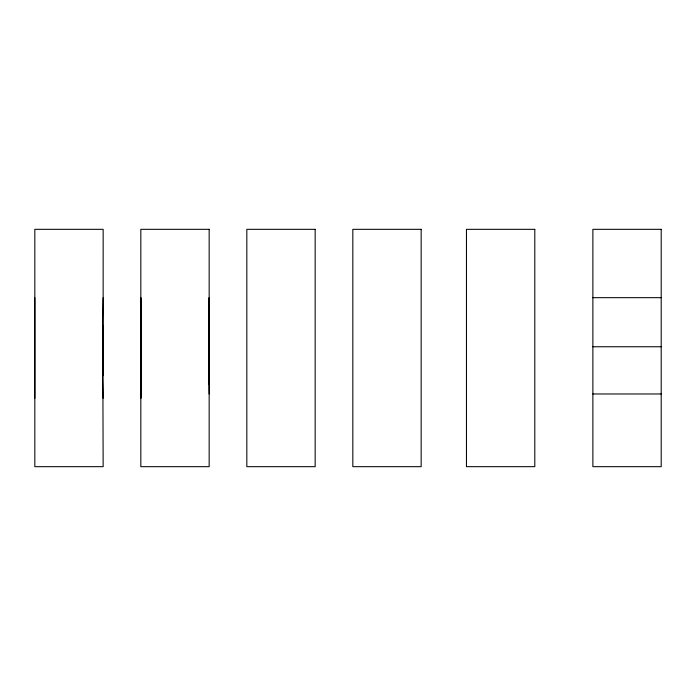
<?xml version="1.0" encoding="UTF-8"?>
<svg xmlns="http://www.w3.org/2000/svg" width="696" height="696" viewBox="0 0 696 696"><rect width="100%" height="100%" fill="white"/><g stroke="black" fill="none" stroke-linecap="round" stroke-linejoin="round"><path stroke-width="1.04" d="M34.826 297.671L34.826 466.668L103.156 466.668L102.677 321.195L103.156 297.671M140.827 376.058L140.827 398.329L140.94 352.446M140.818 356.091L140.827 297.671L140.827 393.971M209.148 309.598L209.157 302.029M208.965 368.497L209.018 384.54M209.148 325.328L209.157 323.17M102.66 372.673L103.13 325.824M208.704 368.41L208.852 384.427M102.643 374.805L103.13 367.592L103.121 375.744L103.156 229.332L34.826 229.332L34.826 398.329M592.87 297.671L661.2 297.671M592.87 346.756L661.2 346.756M592.87 393.971L661.2 393.971M102.669 375.875L103.156 398.329M140.827 302.029L140.94 311.764M209.157 372.83L209.157 297.671L208.678 321.195L209.157 393.971M209.157 229.332L140.827 229.332L140.827 466.668L209.157 466.668L209.157 229.332M315.157 229.332L246.828 229.332L246.828 466.668L315.157 466.668L315.157 229.332M421.158 229.332L352.829 229.332L352.829 466.668L421.158 466.668L421.158 229.332M534.798 229.332L466.459 229.332L466.459 466.668L534.798 466.668L534.798 229.332M661.2 229.332L592.87 229.332L592.87 466.668L661.2 466.668L661.2 229.332"/></g></svg>
